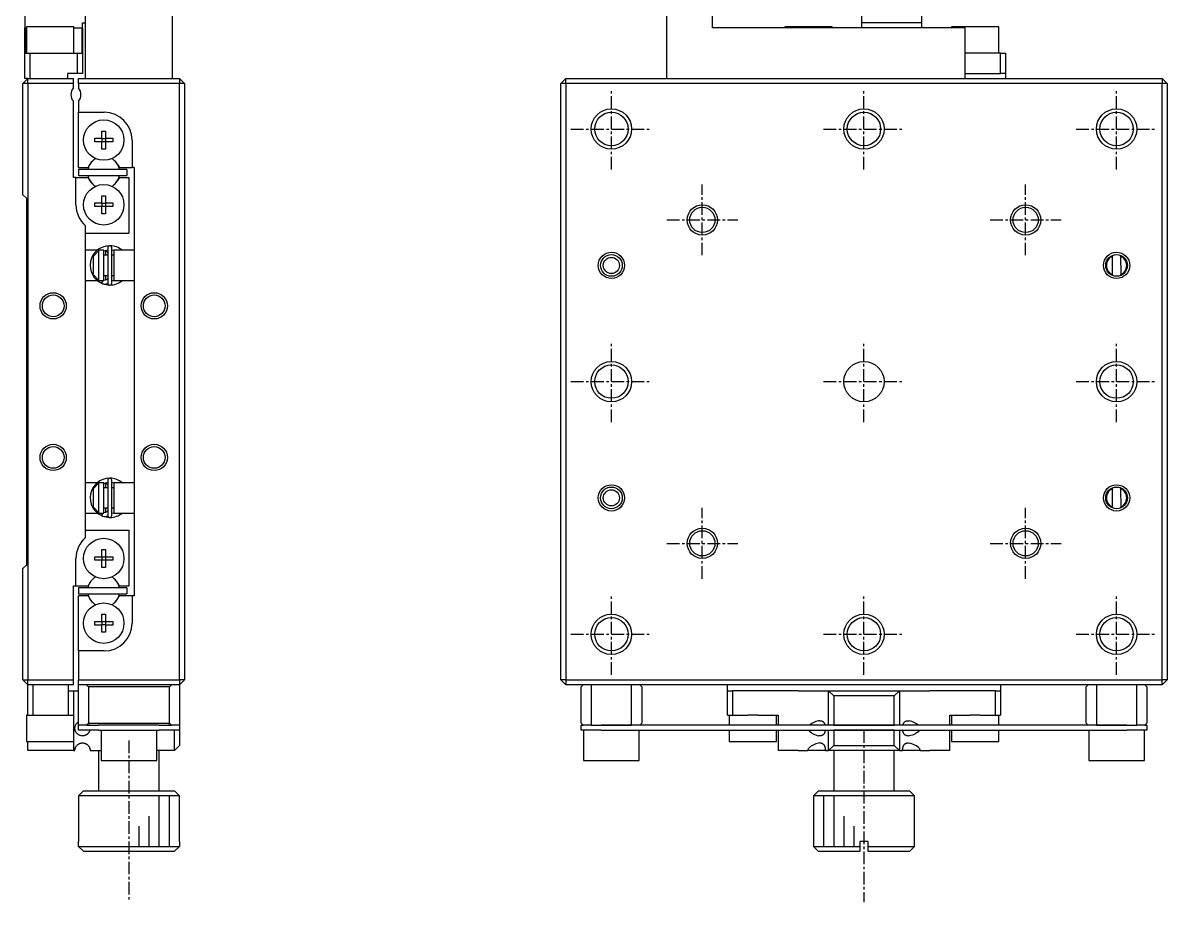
# Model space of a CAD drawing. Extents: x 10 to 363, y 10 to 234.
# Drawn here: x 66 to 179.2, y 95.5 to 182.5 of the extents above; entities that cross this region are included whole.
import ezdxf

# ---------------------------------------------------------------- set-up
doc = ezdxf.new("R2010")
doc.units = 0
doc.linetypes.add('CENTER', pattern=[2, 1.25, -0.25, 0.25, -0.25])
doc.layers.get('0').update_dxf_attribs({"linetype": 'CONTINUOUS'})
doc.layers.add('CENTER', color=1, linetype='CENTER')

msp = doc.modelspace()

# ---------------------------------------------------------------- linework, layer by layer
at = {"color": 7, "linetype": 'CONTINUOUS'}
for p, q in [((134.244926, 182), (134.244926, 195.5)), ((72.2, 177), (72.2, 193.5)), ((80.8, 177), (80.8, 193.5)), ((129.744926, 177), (129.744926, 193.5)), ((66.2, 192.5), (66.2, 182)), ((149.044926, 182.5), (149.044926, 185.5)), ((154.944926, 185.5), (154.944926, 182.5)), ((71.9, 182.5), (72.2, 182.5)), ((71.9, 182), (71.9, 182.5)), ((154.944926, 182.5), (149.044926, 182.5)), ((149.044926, 182), (149.044926, 182.5)), ((154.944926, 182.5), (154.944926, 182)), ((66.2, 182), (66.269179, 182)), ((66.2, 179.5), (66.2, 182)), ((66.269179, 182), (66.269179, 179.5)), ((66.269179, 182), (66.35, 182)), ((68.7, 182.1), (66.35, 182.1)), ((66.35, 182.1), (66.35, 179.5)), ((71.05, 182.1), (68.7, 182.1)), ((71.05, 179.5), (71.05, 182.1)), ((71.05, 182), (71.859736, 182)), ((71.859736, 179.5), (71.859736, 182)), ((71.859736, 182), (71.9, 182)), ((71.9, 182), (71.9, 179.5)), ((159.244926, 182), (134.244926, 182)), ((146.094926, 182.1), (141.394926, 182.1)), ((141.394926, 182.1), (141.394926, 182)), ((146.094926, 182), (146.094926, 182.1)), ((162.594926, 182.1), (157.894926, 182.1)), ((157.894926, 182.1), (157.894926, 182)), ((159.244926, 177), (159.244926, 182)), ((162.594926, 179.5), (162.594926, 182.1)), ((66.2, 177), (66.2, 179.5)), ((66.2, 179.5), (66.7, 179.5)), ((66.7, 179.5), (66.7, 177)), ((66.7, 179.5), (71.4, 179.5)), ((71.4, 177.5), (71.4, 179.5)), ((71.4, 179.5), (71.9, 179.5)), ((71.9, 179.5), (71.9, 177.5)), ((162.744926, 179.5), (159.244926, 179.5)), ((162.744926, 177.5), (162.744926, 179.5)), ((162.744926, 179.5), (163.244926, 179.5)), ((163.244926, 179.5), (163.244926, 177.5)), ((66.5, 177), (66, 176.5)), ((66.5, 177), (66.2, 177)), ((66.5, 176.5), (66.5, 177)), ((66.5, 177), (71, 177)), ((70.4, 177.5), (70.4, 177)), ((71.4, 177.5), (70.4, 177.5)), ((71, 176.5), (71, 177)), ((71.9, 177.5), (71.4, 177.5)), ((71.5, 177), (81.5, 177)), ((71.5, 176.5), (71.5, 177)), ((81.5, 177), (81.5, 176.5)), ((82, 176.5), (81.5, 177)), ((119.744926, 177), (119.244926, 176.5)), ((119.744926, 176.5), (119.744926, 177)), ((119.744926, 177), (178.744926, 177)), ((159.244926, 177.5), (162.744926, 177.5)), ((163.244926, 177.5), (162.744926, 177.5)), ((163.244926, 177.5), (163.244926, 177)), ((178.744926, 177), (178.744926, 176.5)), ((179.244926, 176.5), (178.744926, 177)), ((66.5, 176.5), (66, 176.5)), ((66, 165.5), (66, 176.5)), ((66.5, 176.5), (66.5, 117.5)), ((71, 176.5), (66.5, 176.5)), ((71, 176.061438), (71, 176.5)), ((81.5, 176.5), (71.5, 176.5)), ((71.5, 176.5), (71.5, 176.061438)), ((81.5, 117.5), (81.5, 176.5)), ((82, 176.5), (81.5, 176.5)), ((82, 176.5), (82, 117.5)), ((119.244926, 117.5), (119.244926, 176.5)), ((119.744926, 176.5), (119.244926, 176.5)), ((178.744926, 176.5), (119.744926, 176.5)), ((119.744926, 176.5), (119.744926, 117.5)), ((178.744926, 117.5), (178.744926, 176.5)), ((179.244926, 176.5), (178.744926, 176.5)), ((179.244926, 176.5), (179.244926, 117.5)), ((71, 167.2), (71, 174.738562)), ((71.5, 174.738562), (71.5, 173.65)), ((71.5, 173.65), (74.05, 173.65)), ((71.5, 168.2), (71.5, 173.65)), ((73.113639, 171.08), (73.82, 171.08)), ((73.113639, 170.72), (73.113639, 171.08)), ((73.82, 171.786361), (74.18, 171.786361)), ((73.82, 171.08), (73.82, 171.786361)), ((73.830372, 171.069628), (73.82, 171.08)), ((73.830372, 171.069628), (74.169628, 171.069628)), ((73.830372, 170.730372), (73.830372, 171.069628)), ((74.169628, 171.069628), (74.18, 171.08)), ((74.169628, 171.069628), (74.169628, 170.730372)), ((74.18, 171.786361), (74.18, 171.08)), ((74.18, 171.08), (74.886361, 171.08)), ((74.886361, 171.08), (74.886361, 170.72)), ((73.82, 170.72), (73.113639, 170.72)), ((73.830372, 170.730372), (73.82, 170.72)), ((73.82, 170.013639), (73.82, 170.72)), ((74.18, 170.013639), (73.82, 170.013639)), ((74.169628, 170.730372), (73.830372, 170.730372)), ((74.169628, 170.730372), (74.18, 170.72)), ((74.886361, 170.72), (74.18, 170.72)), ((74.18, 170.72), (74.18, 170.013639)), ((76.8, 170.9), (76.8, 168.2)), ((71.5, 168.2), (72.449194, 168.2)), ((76.3, 168), (71.5, 168)), ((71.5, 168), (71.5, 167.4)), ((72.449194, 168.2), (72.59936, 168.460095)), ((75.40064, 168.460095), (75.550806, 168.2)), ((75.550806, 168.2), (76.8, 168.2)), ((76.3, 168), (76.3, 167.4)), ((77, 168.2), (76.8, 168.2)), ((77, 168.2), (77, 125.8)), ((71.25, 167.2), (71, 167.2)), ((71.25, 164.5), (71.25, 167.2)), ((71.25, 167.2), (72.449194, 167.2)), ((71.5, 167.4), (76.3, 167.4)), ((72.59936, 166.939905), (72.449194, 167.2)), ((75.550806, 167.2), (75.40064, 166.939905)), ((75.550806, 167.2), (76.5, 167.2)), ((76.5, 167.2), (76.5, 161.7)), ((66, 165.5), (66.35, 165.15)), ((73.82, 165.386361), (74.18, 165.386361)), ((73.82, 164.68), (73.82, 165.386361)), ((74.18, 165.386361), (74.18, 164.68)), ((66.35, 165.15), (66.35, 128.85)), ((73.113639, 164.32), (73.113639, 164.68)), ((73.113639, 164.68), (73.82, 164.68)), ((73.82, 164.32), (73.113639, 164.32)), ((73.830372, 164.669628), (73.82, 164.68)), ((73.830372, 164.330372), (73.82, 164.32)), ((73.82, 163.613639), (73.82, 164.32)), ((73.830372, 164.669628), (74.169628, 164.669628)), ((73.830372, 164.330372), (73.830372, 164.669628)), ((74.169628, 164.330372), (73.830372, 164.330372)), ((74.169628, 164.669628), (74.18, 164.68)), ((74.169628, 164.669628), (74.169628, 164.330372)), ((74.169628, 164.330372), (74.18, 164.32)), ((74.18, 164.68), (74.886361, 164.68)), ((74.18, 164.32), (74.18, 163.613639)), ((74.886361, 164.32), (74.18, 164.32)), ((74.886361, 164.68), (74.886361, 164.32)), ((74.18, 163.613639), (73.82, 163.613639)), ((72.2, 159.575), (72.2, 162.420938)), ((72.2, 161.7), (76.5, 161.7)), ((73.363755, 160), (72.2, 160)), ((73, 159.416515), (73.5, 159.945683)), ((73.5, 160), (73.5, 159.945683)), ((74, 160), (73.5, 160)), ((73.5, 159.945683), (73.5, 157.054317)), ((73.835914, 160.287581), (73.817922, 160.279781)), ((73.830161, 160.284219), (73.826812, 160.283663)), ((73.892355, 160.309821), (73.835469, 160.28844)), ((73.999842, 159.93521), (74.404957, 160.043689)), ((74, 157), (74, 160)), ((74.2, 159.5), (74.2, 159.938184)), ((74.2, 159.5), (74.2, 159.938183)), ((74.405, 160.25), (74.405, 156.75)), ((74.795, 156.75), (74.795, 160.25)), ((74.795056, 160.043366), (75.000246, 160.003369)), ((75, 160), (75, 157)), ((77, 160), (75, 160)), ((75.000246, 160.003369), (75.012433, 160.000086)), ((72.2, 157.425), (72.2, 159.575)), ((73, 157.583485), (73, 159.416515)), ((74.405, 159.5), (74, 159.5)), ((75, 159.5), (74.795, 159.5)), ((173.835901, 159.494654), (173.836642, 159.412855)), ((173.853979, 157.498608), (173.835906, 159.494147)), ((173.853243, 157.5799), (173.836642, 159.412855)), ((174.636609, 159.4201), (174.635866, 159.50214)), ((174.636609, 159.4201), (174.65321, 157.587145)), ((72.2, 136.575), (72.2, 157.425)), ((73.5, 157.054317), (73, 157.583485)), ((74, 157.5), (74.405, 157.5)), ((74.2, 157.061806), (74.2, 157.5)), ((74.2, 157.061805), (74.2, 157.5)), ((74.795, 157.5), (75, 157.5)), ((173.853243, 157.5799), (173.853986, 157.49786)), ((174.653951, 157.505346), (174.65321, 157.587145)), ((72.2, 157), (73.363385, 157)), ((73.5, 157.054317), (73.5, 157)), ((73.5, 157), (74, 157)), ((73.806308, 156.72537), (73.827183, 156.716189)), ((73.826603, 156.716381), (73.894304, 156.9398)), ((73.832208, 156.717582), (73.8327, 156.71535)), ((73.8327, 156.71535), (73.83474, 156.711983)), ((73.83474, 156.711983), (73.835469, 156.71156)), ((73.884953, 156.692304), (74.572408, 156.556344)), ((73.894304, 156.9398), (73.924495, 157.000001)), ((73.986649, 157.070034), (73.974361, 157.075362)), ((75.000203, 156.996632), (74.795023, 156.956318)), ((75, 157), (77, 157)), ((75.011431, 156.999678), (75.000203, 156.996632)), ((73.835914, 137.287581), (73.817922, 137.279781)), ((73.830161, 137.284219), (73.826812, 137.283663)), ((73.892355, 137.309821), (73.835469, 137.28844)), ((73.999842, 136.93521), (74.404957, 137.043689)), ((74.405, 137.25), (74.405, 133.75)), ((74.795, 133.75), (74.795, 137.25)), ((74.795056, 137.043366), (75.000246, 137.003369)), ((73.363755, 137), (72.2, 137)), ((72.2, 134.425), (72.2, 136.575)), ((73, 136.416515), (73.5, 136.945683)), ((73, 134.583485), (73, 136.416515)), ((73.5, 137), (73.5, 136.945683)), ((74, 137), (73.5, 137)), ((73.5, 136.945683), (73.5, 134.054317)), ((74, 134), (74, 137)), ((74.405, 136.5), (74, 136.5)), ((74.2, 136.5), (74.2, 136.938184)), ((74.2, 136.5), (74.2, 136.938183)), ((75, 136.5), (74.795, 136.5)), ((75, 137), (75, 134)), ((77, 137), (75, 137)), ((75.000246, 137.003369), (75.012433, 137.000086)), ((173.835901, 136.494654), (173.836642, 136.412855)), ((173.853979, 134.498608), (173.835906, 136.494147)), ((173.853243, 134.5799), (173.836642, 136.412855)), ((174.636609, 136.4201), (174.635866, 136.50214)), ((174.636609, 136.4201), (174.65321, 134.587145)), ((72.2, 131.579062), (72.2, 134.425)), ((72.2, 134), (73.363385, 134)), ((73.5, 134.054317), (73, 134.583485)), ((73.5, 134.054317), (73.5, 134)), ((73.5, 134), (74, 134)), ((73.806308, 133.72537), (73.833303, 133.713553)), ((73.826603, 133.716381), (73.894304, 133.9398)), ((73.832208, 133.717582), (73.8327, 133.71535)), ((73.8327, 133.71535), (73.83474, 133.711983)), ((73.83474, 133.711983), (73.835469, 133.71156)), ((73.884953, 133.692304), (74.572408, 133.556344)), ((73.894304, 133.9398), (73.924495, 134.000001)), ((73.986649, 134.070034), (73.974361, 134.075362)), ((74, 134.5), (74.405, 134.5)), ((74.2, 134.061806), (74.2, 134.5)), ((74.2, 134.061805), (74.2, 134.5)), ((74.795, 134.5), (75, 134.5)), ((75.000203, 133.996632), (74.795023, 133.956318)), ((75, 134), (77, 134)), ((75.011431, 133.999678), (75.000203, 133.996632)), ((173.853243, 134.5799), (173.853986, 134.49786)), ((174.653951, 134.505346), (174.65321, 134.587145)), ((72.2, 132.3), (76.5, 132.3)), ((76.5, 132.3), (76.5, 126.8)), ((73.82, 130.386361), (74.18, 130.386361)), ((73.82, 129.68), (73.82, 130.386361)), ((74.18, 130.386361), (74.18, 129.68)), ((71.25, 126.8), (71.25, 129.5)), ((73.113639, 129.68), (73.82, 129.68)), ((73.113639, 129.32), (73.113639, 129.68)), ((73.82, 129.32), (73.113639, 129.32)), ((73.830372, 129.669628), (73.82, 129.68)), ((73.830372, 129.330372), (73.82, 129.32)), ((73.82, 128.613639), (73.82, 129.32)), ((73.830372, 129.669628), (74.169628, 129.669628)), ((73.830372, 129.330372), (73.830372, 129.669628)), ((74.169628, 129.330372), (73.830372, 129.330372)), ((74.169628, 129.669628), (74.18, 129.68)), ((74.169628, 129.669628), (74.169628, 129.330372)), ((74.169628, 129.330372), (74.18, 129.32)), ((74.18, 129.68), (74.886361, 129.68)), ((74.18, 129.32), (74.18, 128.613639)), ((74.886361, 129.32), (74.18, 129.32)), ((74.886361, 129.68), (74.886361, 129.32)), ((66.35, 128.85), (66, 128.5)), ((66, 117.5), (66, 128.5)), ((74.18, 128.613639), (73.82, 128.613639)), ((72.59936, 127.060095), (72.449194, 126.8)), ((75.550806, 126.8), (75.40064, 127.060095)), ((71, 126.8), (71.25, 126.8)), ((71, 117.5), (71, 126.8)), ((71.25, 126.8), (72.449194, 126.8)), ((76.3, 126.6), (71.5, 126.6)), ((71.5, 126.6), (71.5, 126)), ((71.5, 126), (76.3, 126)), ((72.449194, 125.8), (71.5, 125.8)), ((71.5, 120.35), (71.5, 125.8)), ((72.449194, 125.8), (72.59936, 125.539905)), ((75.40064, 125.539905), (75.550806, 125.8)), ((75.550806, 126.8), (76.5, 126.8)), ((76.8, 125.8), (75.550806, 125.8)), ((76.3, 126.6), (76.3, 126)), ((76.8, 125.8), (76.8, 123.1)), ((77, 125.8), (76.8, 125.8)), ((73.82, 123.986361), (74.18, 123.986361)), ((73.82, 123.28), (73.82, 123.986361)), ((74.18, 123.986361), (74.18, 123.28)), ((73.113639, 122.92), (73.113639, 123.28)), ((73.113639, 123.28), (73.82, 123.28)), ((73.82, 122.92), (73.113639, 122.92)), ((73.830372, 123.269628), (73.82, 123.28)), ((73.830372, 122.930372), (73.82, 122.92)), ((73.82, 122.213639), (73.82, 122.92)), ((73.830372, 123.269628), (74.169628, 123.269628)), ((73.830372, 122.930372), (73.830372, 123.269628)), ((74.169628, 122.930372), (73.830372, 122.930372)), ((74.169628, 123.269628), (74.18, 123.28)), ((74.169628, 123.269628), (74.169628, 122.930372)), ((74.169628, 122.930372), (74.18, 122.92)), ((74.18, 123.28), (74.886361, 123.28)), ((74.18, 122.92), (74.18, 122.213639)), ((74.886361, 122.92), (74.18, 122.92)), ((74.886361, 123.28), (74.886361, 122.92)), ((74.18, 122.213639), (73.82, 122.213639)), ((71.5, 120.35), (71.5, 117.5)), ((74.05, 120.35), (71.5, 120.35)), ((66, 117.5), (66.5, 117.5)), ((66, 117.5), (66.5, 117)), ((66.5, 117), (66.5, 117.5)), ((66.5, 117.5), (71, 117.5)), ((66.5, 114), (66.5, 117)), ((71, 117), (66.5, 117)), ((67, 117), (67, 114)), ((70.5, 116.4), (70.5, 117)), ((71, 117), (71, 117.5)), ((71.5, 117.5), (81.5, 117.5)), ((71.5, 117), (71.5, 117.5)), ((71.5, 113), (71.5, 117)), ((81.5, 117), (71.5, 117)), ((72.5, 116.8), (72.3, 117)), ((72.5, 116.8), (72.5, 113.2)), ((80.5, 116.8), (72.5, 116.8)), ((80.7, 117), (80.5, 116.8)), ((80.5, 113.2), (80.5, 116.8)), ((82, 117.5), (81.5, 117.5)), ((82, 117.5), (81.5, 117)), ((81.5, 117.5), (81.5, 117)), ((81.5, 117), (81.5, 113)), ((119.744926, 117.5), (119.244926, 117.5)), ((119.244926, 117.5), (119.744926, 117)), ((119.744926, 117.5), (178.744926, 117.5)), ((119.744926, 117.5), (119.744926, 117)), ((122.244926, 117), (119.744926, 117)), ((121.444926, 117), (121.244926, 116.8)), ((121.244926, 113.2), (121.244926, 116.8)), ((126.244926, 117), (122.244926, 117)), ((122.244926, 117), (122.244926, 113)), ((126.244926, 117), (122.244926, 117)), ((126.244926, 113), (126.244926, 117)), ((172.244926, 117), (126.244926, 117)), ((127.244926, 116.8), (127.044926, 117)), ((127.244926, 116.8), (127.244926, 113.2)), ((135.744926, 116.4), (135.744926, 117)), ((162.744926, 117), (162.744926, 116.4)), ((171.444926, 117), (171.244926, 116.8)), ((171.244926, 113.2), (171.244926, 116.8)), ((172.244926, 117), (172.244926, 113)), ((176.244926, 117), (172.244926, 117)), ((176.244926, 117), (172.244926, 117)), ((176.244926, 113), (176.244926, 117)), ((178.744926, 117), (176.244926, 117)), ((177.244926, 116.8), (177.044926, 117)), ((177.244926, 116.8), (177.244926, 113.2)), ((178.744926, 117), (178.744926, 117.5)), ((179.244926, 117.5), (178.744926, 117.5)), ((178.744926, 117), (179.244926, 117.5)), ((70.5, 114), (70.5, 116.4)), ((70.5, 116.4), (71, 116.4)), ((71, 116.4), (71, 114)), ((71, 116.4), (71.5, 116.4)), ((135.744926, 114), (135.744926, 116.4)), ((135.744926, 116.4), (136.244926, 116.4)), ((136.244926, 116.4), (136.244926, 114)), ((142.744926, 116.4), (136.244926, 116.4)), ((142.744926, 116.4), (145.744926, 116.4)), ((146.244926, 115.9), (145.744926, 116.4)), ((145.744926, 116.4), (152.744926, 116.4)), ((145.744926, 113), (145.744926, 116.4)), ((146.244926, 115.9), (146.244926, 113)), ((152.244926, 115.9), (146.244926, 115.9)), ((152.744926, 116.4), (152.244926, 115.9)), ((152.244926, 113), (152.244926, 115.9)), ((152.744926, 116.4), (152.744926, 113)), ((152.744926, 116.4), (155.744926, 116.4)), ((162.244926, 116.4), (155.744926, 116.4)), ((162.244926, 114), (162.244926, 116.4)), ((162.244926, 116.4), (162.744926, 116.4)), ((162.744926, 116.4), (162.744926, 114)), ((66.5, 114), (66.35, 114)), ((66.35, 114), (66.35, 111.4)), ((66.5, 114), (67, 114)), ((67, 114), (70.5, 114)), ((70.5, 114), (71, 114)), ((71.05, 114), (71, 114)), ((71.05, 111.4), (71.05, 114)), ((71.376062, 113.236674), (71.411992, 113.269516)), ((71.411992, 113.269516), (71.451087, 113.300823)), ((71.451087, 113.300823), (71.492395, 113.329586)), ((71.492395, 113.329586), (71.499838, 113.334326)), ((135.744926, 114), (136.244926, 114)), ((135.894926, 114), (135.894926, 113)), ((136.244926, 114), (137.762743, 114)), ((138.244926, 114), (137.762743, 114)), ((138.727109, 114), (138.244926, 114)), ((138.727109, 114), (140.744926, 114)), ((140.594926, 113), (140.594926, 114)), ((140.744926, 114), (140.744926, 113)), ((144.887333, 113.45), (144.889386, 113.449997)), ((144.889386, 113.449997), (144.924985, 113.448968)), ((144.924985, 113.448968), (144.959985, 113.446024)), ((144.959985, 113.446024), (144.994285, 113.441079)), ((144.994285, 113.441079), (145.027784, 113.434046)), ((145.027784, 113.434046), (145.060381, 113.424837)), ((145.060381, 113.424837), (145.091975, 113.413366)), ((145.091975, 113.413366), (145.122466, 113.399546)), ((145.122466, 113.399546), (145.146208, 113.386611)), ((145.146208, 113.386611), (145.169258, 113.37199)), ((145.169258, 113.37199), (145.191554, 113.355683)), ((145.191554, 113.355683), (145.213034, 113.337691)), ((145.213034, 113.337691), (145.233638, 113.318014)), ((145.233638, 113.318014), (145.253301, 113.296654)), ((145.253301, 113.296654), (145.271964, 113.273611)), ((145.271964, 113.273611), (145.287572, 113.251851)), ((145.287572, 113.251851), (145.302445, 113.228664)), ((153.186797, 113.227769), (153.203738, 113.253944)), ((153.203738, 113.253944), (153.221701, 113.278464)), ((153.221701, 113.278464), (153.24063, 113.301282)), ((153.24063, 113.301282), (153.260466, 113.322356)), ((153.260466, 113.322356), (153.281153, 113.34164)), ((153.281153, 113.34164), (153.304647, 113.360646)), ((153.304647, 113.360646), (153.329165, 113.377688)), ((153.329165, 113.377688), (153.354627, 113.392802)), ((153.354627, 113.392802), (153.380955, 113.406019)), ((153.380955, 113.406019), (153.408071, 113.417375)), ((153.408071, 113.417375), (153.435895, 113.426902)), ((153.435895, 113.426902), (153.473393, 113.436735)), ((153.473393, 113.436735), (153.512119, 113.443754)), ((153.512119, 113.443754), (153.551941, 113.448097)), ((153.551941, 113.448097), (153.59273, 113.449898)), ((153.59273, 113.449898), (153.602621, 113.45)), ((153.602621, 113.45), (153.719589, 113.441416)), ((157.744926, 113), (157.744926, 114)), ((157.744926, 114), (159.762743, 114)), ((157.894926, 114), (157.894926, 113)), ((160.244926, 114), (159.762743, 114)), ((160.727109, 114), (160.244926, 114)), ((160.727109, 114), (162.244926, 114)), ((162.244926, 114), (162.744926, 114)), ((162.594926, 113), (162.594926, 114)), ((71.150002, 112.699249), (71.150086, 112.711264)), ((71.15011, 112.687235), (71.150002, 112.699249)), ((71.150086, 112.711264), (71.15036, 112.723234)), ((71.150408, 112.675271), (71.15011, 112.687235)), ((71.15036, 112.723234), (71.150904, 112.736746)), ((71.150874, 112.663808), (71.150408, 112.675271)), ((71.151512, 112.652416), (71.150874, 112.663808)), ((71.150904, 112.736746), (71.151688, 112.750172)), ((71.152315, 112.641128), (71.151512, 112.652416)), ((71.151688, 112.750172), (71.1527, 112.763467)), ((71.153276, 112.629976), (71.152315, 112.641128)), ((71.1527, 112.763467), (71.153928, 112.776589)), ((71.154803, 112.615266), (71.153276, 112.629976)), ((71.153928, 112.776589), (71.155361, 112.789493)), ((71.156592, 112.60081), (71.154803, 112.615266)), ((71.155361, 112.789493), (71.156987, 112.802136)), ((71.158623, 112.58663), (71.156592, 112.60081)), ((71.156987, 112.802136), (71.159968, 112.821874)), ((71.160878, 112.572749), (71.158623, 112.58663)), ((71.159968, 112.821874), (71.163378, 112.841036)), ((71.163338, 112.559192), (71.160878, 112.572749)), ((71.165985, 112.54598), (71.163338, 112.559192)), ((71.163378, 112.841036), (71.16718, 112.859617)), ((71.172663, 112.516947), (71.165985, 112.54598)), ((71.16718, 112.859617), (71.171333, 112.877613)), ((71.171333, 112.877613), (71.175798, 112.895021)), ((71.180154, 112.48931), (71.172663, 112.516947)), ((71.175798, 112.895021), (71.180538, 112.911834)), ((71.188379, 112.462978), (71.180154, 112.48931)), ((71.180538, 112.911834), (71.193844, 112.952882)), ((71.197258, 112.437859), (71.188379, 112.462978)), ((71.193844, 112.952882), (71.208668, 112.991242)), ((71.206711, 112.413862), (71.197258, 112.437859)), ((71.216659, 112.390896), (71.206711, 112.413862)), ((71.208668, 112.991242), (71.224886, 113.027174)), ((71.23783, 112.347783), (71.216659, 112.390896)), ((71.224886, 113.027174), (71.242377, 113.060941)), ((71.260841, 112.307571), (71.23783, 112.347783)), ((71.242377, 113.060941), (71.261019, 113.092806)), ((71.285567, 112.269916), (71.260841, 112.307571)), ((71.261019, 113.092806), (71.280689, 113.123029)), ((71.280689, 113.123029), (71.310361, 113.163527)), ((71.317055, 112.228079), (71.285567, 112.269916)), ((71.310361, 113.163527), (71.342169, 113.201376)), ((71.350876, 112.189096), (71.317055, 112.228079)), ((71.342169, 113.201376), (71.376062, 113.236674)), ((71.386978, 112.152879), (71.350876, 112.189096)), ((71.425307, 112.119339), (71.386978, 112.152879)), ((71.464719, 112.08923), (71.425307, 112.119339)), ((72.3, 113), (71.5, 113)), ((71.5, 112.5), (71.5, 113)), ((73.5, 112.5), (71.5, 112.5)), ((72.3, 113), (72.5, 113.2)), ((72.62822, 113), (72.3, 113)), ((72.3, 113), (72.62822, 113)), ((72.378702, 112.12264), (72.349192, 112.099411)), ((72.4062, 112.146595), (72.378702, 112.12264)), ((72.43283, 112.172186), (72.4062, 112.146595)), ((72.458436, 112.199351), (72.43283, 112.172186)), ((72.476441, 112.220195), (72.458436, 112.199351)), ((72.493808, 112.241866), (72.476441, 112.220195)), ((72.510477, 112.264323), (72.493808, 112.241866)), ((72.5, 113.2), (80.5, 113.2)), ((72.526388, 112.287522), (72.510477, 112.264323)), ((72.541967, 112.312219), (72.526388, 112.287522)), ((72.556671, 112.337681), (72.541967, 112.312219)), ((72.570442, 112.363842), (72.556671, 112.337681)), ((72.583223, 112.390636), (72.570442, 112.363842)), ((72.594643, 112.417217), (72.583223, 112.390636)), ((72.60508, 112.444354), (72.594643, 112.417217)), ((72.614492, 112.471973), (72.60508, 112.444354)), ((72.622842, 112.5), (72.614492, 112.471973)), ((72.62822, 113), (73.5, 113)), ((79.5, 113), (73.5, 113)), ((73.5, 112.5), (79.5, 112.5)), ((73.75, 112.5), (73.75, 109.5)), ((79.25, 109.5), (79.25, 112.5)), ((79.5, 113), (80.37178, 113)), ((81.5, 112.5), (79.5, 112.5)), ((80.7, 113), (80.37178, 113)), ((80.37178, 113), (80.7, 113)), ((80.5, 113.2), (80.7, 113)), ((81.5, 113), (80.7, 113)), ((81, 110.5), (81, 112.5)), ((81.5, 113), (81.5, 112.5)), ((81.5, 112.5), (81.5, 111)), ((121.244926, 113.2), (121.444926, 113)), ((121.244926, 112.5), (121.244926, 113)), ((121.244926, 113), (121.444926, 113)), ((123.244926, 112.5), (121.244926, 112.5)), ((122.244926, 113), (121.444926, 113)), ((121.494926, 112.5), (121.494926, 109.5)), ((122.244926, 113), (123.244926, 113)), ((122.244926, 113), (123.244926, 113)), ((123.244926, 113), (126.244926, 113)), ((126.244926, 113), (123.244926, 113)), ((123.244926, 112.5), (146.244926, 112.5)), ((146.244926, 113), (126.244926, 113)), ((126.994926, 109.5), (126.994926, 112.5)), ((127.044926, 113), (127.244926, 113.2)), ((135.894926, 112.5), (135.894926, 111.4)), ((140.594926, 111.4), (140.594926, 112.5)), ((140.744926, 112.5), (140.744926, 110.5)), ((145.269088, 112.12264), (145.249879, 112.099411)), ((145.283878, 112.142771), (145.269088, 112.12264)), ((145.29802, 112.164129), (145.283878, 112.142771)), ((145.311486, 112.186663), (145.29802, 112.164129)), ((145.302445, 113.228664), (145.316551, 113.204123)), ((145.32425, 112.210321), (145.311486, 112.186663)), ((145.316551, 113.204123), (145.329859, 113.178299)), ((145.336285, 112.235052), (145.32425, 112.210321)), ((145.329859, 113.178299), (145.34234, 113.151265)), ((145.347564, 112.260803), (145.336285, 112.235052)), ((145.34234, 113.151265), (145.353963, 113.123093)), ((145.35806, 112.287522), (145.347564, 112.260803)), ((145.353963, 113.123093), (145.364698, 113.093856)), ((145.367808, 112.315316), (145.35806, 112.287522)), ((145.364698, 113.093856), (145.374514, 113.063626)), ((145.376808, 112.344137), (145.367808, 112.315316)), ((145.374514, 113.063626), (145.383465, 113.03228)), ((145.385049, 112.373881), (145.376808, 112.344137)), ((145.383465, 113.03228), (145.391532, 113)), ((145.392516, 112.404444), (145.385049, 112.373881)), ((145.399198, 112.435721), (145.392516, 112.404444)), ((145.405081, 112.467607), (145.399198, 112.435721)), ((145.410153, 112.5), (145.405081, 112.467607)), ((145.744926, 110.5), (145.744926, 112.5)), ((152.244926, 113), (146.244926, 113)), ((146.244926, 113), (152.244926, 113)), ((146.244926, 112.5), (152.244926, 112.5)), ((146.244926, 112.5), (146.244926, 111)), ((152.244926, 112.5), (146.244926, 112.5)), ((172.244926, 113), (152.244926, 113)), ((152.244926, 112.5), (175.244926, 112.5)), ((152.244926, 111), (152.244926, 112.5)), ((152.744926, 112.5), (152.744926, 110.5)), ((153.083522, 112.475047), (153.079699, 112.5)), ((153.08781, 112.450424), (153.083522, 112.475047)), ((153.092561, 112.426183), (153.08781, 112.450424)), ((153.099304, 112.395872), (153.092561, 112.426183)), ((153.09832, 113), (153.106177, 113.031444)), ((153.106834, 112.366211), (153.099304, 112.395872)), ((153.106177, 113.031444), (153.114908, 113.062081)), ((153.115133, 112.33728), (153.106834, 112.366211)), ((153.114908, 113.062081), (153.124494, 113.091822)), ((153.124183, 112.30916), (153.115133, 112.33728)), ((153.133969, 112.281932), (153.124183, 112.30916)), ((153.124494, 113.091822), (153.134911, 113.120574)), ((153.144472, 112.255677), (153.133969, 112.281932)), ((153.134911, 113.120574), (153.146139, 113.148245)), ((153.155675, 112.230476), (153.144472, 112.255677)), ((153.146139, 113.148245), (153.158154, 113.174744)), ((153.167561, 112.20641), (153.155675, 112.230476)), ((153.158154, 113.174744), (153.170936, 113.19998)), ((153.181951, 112.180369), (153.167561, 112.20641)), ((153.170936, 113.19998), (153.186797, 113.227769)), ((153.197276, 112.155689), (153.181951, 112.180369)), ((153.21349, 112.132404), (153.197276, 112.155689)), ((153.230548, 112.110549), (153.21349, 112.132404)), ((154.729242, 112.499969), (154.657611, 112.420456)), ((157.744926, 110.5), (157.744926, 112.5)), ((157.894926, 112.5), (157.894926, 111.4)), ((162.594926, 111.4), (162.594926, 112.5)), ((171.244926, 113.2), (171.444926, 113)), ((171.494926, 112.5), (171.494926, 109.5)), ((172.244926, 113), (175.244926, 113)), ((175.244926, 113), (172.244926, 113)), ((175.244926, 113), (176.244926, 113)), ((175.244926, 113), (176.244926, 113)), ((177.244926, 112.5), (175.244926, 112.5)), ((177.044926, 113), (176.244926, 113)), ((176.994926, 109.5), (176.994926, 112.5)), ((177.044926, 113), (177.244926, 113.2)), ((177.044926, 113), (177.244926, 113)), ((177.244926, 113), (177.244926, 112.5)), ((66.35, 111.4), (71.05, 111.4)), ((66.5, 110.5), (66.5, 111.4)), ((71, 111.4), (71, 110.5)), ((71.300862, 110.951214), (71.329473, 110.986859)), ((71.329473, 110.986859), (71.359828, 111.020302)), ((71.359828, 111.020302), (71.404189, 111.06275)), ((71.404189, 111.06275), (71.451849, 111.101396)), ((71.451849, 111.101396), (71.502741, 111.136149)), ((71.506298, 112.06163), (71.464719, 112.08923)), ((71.502741, 111.136149), (71.544405, 111.160346)), ((71.549997, 112.036669), (71.506298, 112.06163)), ((71.544405, 111.160346), (71.588055, 111.182056)), ((71.595773, 112.014474), (71.549997, 112.036669)), ((71.588055, 111.182056), (71.63363, 111.201108)), ((71.645564, 111.994476), (71.595773, 112.014474)), ((71.63363, 111.201108), (71.681068, 111.217334)), ((71.69761, 111.977822), (71.645564, 111.994476)), ((71.681068, 111.217334), (71.72181, 111.228524)), ((71.751786, 111.964791), (71.69761, 111.977822)), ((71.72181, 111.228524), (71.763864, 111.237541)), ((71.79264, 111.957725), (71.751786, 111.964791)), ((71.763864, 111.237541), (71.807129, 111.244228)), ((71.834593, 111.952858), (71.79264, 111.957725)), ((71.807129, 111.244228), (71.851504, 111.248431)), ((71.877537, 111.950337), (71.834593, 111.952858)), ((71.851504, 111.248431), (71.896889, 111.249994)), ((71.921364, 111.950304), (71.877537, 111.950337)), ((71.896889, 111.249994), (71.939302, 111.248956)), ((71.966066, 111.952917), (71.921364, 111.950304)), ((71.939302, 111.248956), (71.982569, 111.245409)), ((72.011507, 111.958337), (71.966066, 111.952917)), ((71.982569, 111.245409), (72.026484, 111.239219)), ((72.057485, 111.966721), (72.011507, 111.958337)), ((72.026484, 111.239219), (72.07084, 111.230255)), ((72.091276, 111.974804), (72.057485, 111.966721)), ((72.07084, 111.230255), (72.115431, 111.218383)), ((72.125235, 111.984624), (72.091276, 111.974804)), ((72.115431, 111.218383), (72.160051, 111.203473)), ((72.159239, 111.99623), (72.125235, 111.984624)), ((72.193163, 112.00967), (72.159239, 111.99623)), ((72.160051, 111.203473), (72.196596, 111.188859)), ((72.224989, 112.024084), (72.193163, 112.00967)), ((72.196596, 111.188859), (72.232973, 111.172031)), ((72.256658, 112.040269), (72.224989, 112.024084)), ((72.232973, 111.172031), (72.268984, 111.152955)), ((72.288017, 112.058221), (72.256658, 112.040269)), ((72.268984, 111.152955), (72.296385, 111.13669)), ((72.318913, 112.077936), (72.288017, 112.058221)), ((72.296385, 111.13669), (72.323436, 111.119026)), ((72.349192, 112.099411), (72.318913, 112.077936)), ((72.323436, 111.119026), (72.350026, 111.099977)), ((72.350026, 111.099977), (72.376042, 111.079555)), ((72.376042, 111.079555), (72.400807, 111.058288)), ((72.400807, 111.058288), (72.424906, 111.035689)), ((72.424906, 111.035689), (72.448224, 111.011805)), ((72.448224, 111.011805), (72.470647, 110.986684)), ((72.470647, 110.986684), (72.492936, 110.959257)), ((81, 110.5), (81.5, 111)), ((135.894926, 111.4), (138.244926, 111.4)), ((138.244926, 111.4), (140.594926, 111.4)), ((144.887209, 111.95), (144.755167, 111.960775)), ((144.908089, 111.950304), (144.887209, 111.95)), ((144.887325, 111.25), (144.925157, 111.248956)), ((144.943634, 111.95234), (144.908089, 111.950304)), ((144.925157, 111.248956), (144.965214, 111.245409)), ((144.978541, 111.95638), (144.943634, 111.95234)), ((144.965214, 111.245409), (145.00432, 111.239219)), ((145.012704, 111.962511), (144.978541, 111.95638)), ((145.00432, 111.239219), (145.042326, 111.230255)), ((145.046015, 111.970818), (145.012704, 111.962511)), ((145.042326, 111.230255), (145.079082, 111.218383)), ((145.07837, 111.98139), (145.046015, 111.970818)), ((145.109661, 111.994311), (145.07837, 111.98139)), ((145.079082, 111.218383), (145.114438, 111.203473)), ((145.139783, 112.00967), (145.109661, 111.994311)), ((145.114438, 111.203473), (145.13869, 111.190917)), ((145.13869, 111.190917), (145.162248, 111.17665)), ((145.163457, 112.024084), (145.139783, 112.00967)), ((145.162248, 111.17665), (145.185048, 111.160668)), ((145.186369, 112.040269), (145.163457, 112.024084)), ((145.185048, 111.160668), (145.207024, 111.142971)), ((145.208454, 112.058221), (145.186369, 112.040269)), ((145.207024, 111.142971), (145.228115, 111.123554)), ((145.229646, 112.077936), (145.208454, 112.058221)), ((145.228115, 111.123554), (145.248254, 111.102416)), ((145.249879, 112.099411), (145.229646, 112.077936)), ((145.248254, 111.102416), (145.267377, 111.079555)), ((145.267377, 111.079555), (145.283384, 111.057913)), ((145.283384, 111.057913), (145.298644, 111.034805)), ((145.298644, 111.034805), (145.313125, 111.010306)), ((145.313125, 111.010306), (145.326795, 110.984486)), ((145.326795, 110.984486), (145.339621, 110.957418)), ((145.744926, 110.5), (146.244926, 111)), ((146.244926, 111), (152.244926, 111)), ((152.244926, 111), (152.744926, 110.5)), ((153.149118, 110.955145), (153.162608, 110.983787)), ((153.162608, 110.983787), (153.17707, 111.01105)), ((153.17707, 111.01105), (153.192461, 111.036861)), ((153.192461, 111.036861), (153.208741, 111.061147)), ((153.208741, 111.061147), (153.225868, 111.083835)), ((153.225868, 111.083835), (153.245474, 111.106721)), ((153.248406, 112.09016), (153.230548, 112.110549)), ((153.245474, 111.106721), (153.266106, 111.127827)), ((153.267018, 112.07127), (153.248406, 112.09016)), ((153.266106, 111.127827), (153.287699, 111.147153)), ((153.286339, 112.053915), (153.267018, 112.07127)), ((153.310644, 112.03494), (153.286339, 112.053915)), ((153.287699, 111.147153), (153.310184, 111.164699)), ((153.310184, 111.164699), (153.333495, 111.180464)), ((153.336023, 112.018016), (153.310644, 112.03494)), ((153.333495, 111.180464), (153.357564, 111.194448)), ((153.362393, 112.003101), (153.336023, 112.018016)), ((153.357564, 111.194448), (153.388327, 111.209337)), ((153.389671, 111.990151), (153.362393, 112.003101)), ((153.388327, 111.209337), (153.420265, 111.221754)), ((153.417775, 111.979122), (153.389671, 111.990151)), ((153.446622, 111.969972), (153.417775, 111.979122)), ((153.420265, 111.221754), (153.453271, 111.23179)), ((153.476128, 111.962657), (153.446622, 111.969972)), ((153.453271, 111.23179), (153.487236, 111.239536)), ((153.521055, 111.955006), (153.476128, 111.962657)), ((153.487236, 111.239536), (153.522051, 111.245083)), ((153.56745, 111.950899), (153.521055, 111.955006)), ((153.522051, 111.245083), (153.557608, 111.248523)), ((153.557608, 111.248523), (153.593798, 111.249947)), ((153.602653, 111.95), (153.56745, 111.950899)), ((153.593798, 111.249947), (153.60258, 111.25)), ((153.60258, 111.25), (153.749695, 111.236795)), ((157.894926, 111.4), (160.244926, 111.4)), ((160.244926, 111.4), (162.594926, 111.4)), ((71, 110.5), (66.5, 110.5)), ((71, 110.5), (71.15, 110.5)), ((71.15, 110.5), (71.150094, 110.511811)), ((71.150094, 110.511811), (71.150373, 110.523607)), ((71.150373, 110.523607), (71.150834, 110.535345)), ((71.150834, 110.535345), (71.151473, 110.546985)), ((71.151473, 110.546985), (71.152321, 110.558952)), ((71.152321, 110.558952), (71.153349, 110.57079)), ((71.153349, 110.57079), (71.154549, 110.582472)), ((71.154549, 110.582472), (71.15591, 110.593969)), ((71.15591, 110.593969), (71.158618, 110.613372)), ((71.158618, 110.613372), (71.161751, 110.63224)), ((71.161751, 110.63224), (71.165268, 110.650562)), ((71.165268, 110.650562), (71.169134, 110.668326)), ((71.169134, 110.668326), (71.173307, 110.68552)), ((71.173307, 110.68552), (71.177752, 110.702133)), ((71.177752, 110.702133), (71.187524, 110.734359)), ((71.187524, 110.734359), (71.198247, 110.76487)), ((71.198247, 110.76487), (71.209844, 110.79381)), ((71.209844, 110.79381), (71.222239, 110.821322)), ((71.222239, 110.821322), (71.235357, 110.847549)), ((71.235357, 110.847549), (71.24912, 110.872633)), ((71.24912, 110.872633), (71.274058, 110.913196)), ((71.274058, 110.913196), (71.300862, 110.951214)), ((72.492936, 110.959257), (72.514121, 110.93051)), ((72.514121, 110.93051), (72.53408, 110.900542)), ((72.53408, 110.900542), (72.55269, 110.869452)), ((72.55269, 110.869452), (72.567, 110.842937)), ((72.567, 110.842937), (72.580314, 110.815697)), ((72.580314, 110.815697), (72.592576, 110.787808)), ((72.592576, 110.787808), (72.603731, 110.75935)), ((72.603731, 110.75935), (72.614074, 110.729329)), ((72.614074, 110.729329), (72.623177, 110.698755)), ((72.623177, 110.698755), (72.630999, 110.66773)), ((72.630999, 110.66773), (72.6375, 110.636358)), ((72.6375, 110.636358), (72.642943, 110.602603)), ((72.642943, 110.602603), (72.646852, 110.568536)), ((72.646852, 110.568536), (72.64921, 110.534291)), ((72.64921, 110.534291), (72.65, 110.5)), ((72.65, 110.5), (73.75, 110.5)), ((73.5, 110.5), (73.5, 106.5)), ((81, 110.5), (79.25, 110.5)), ((79.5, 106.5), (79.5, 110.5)), ((142.744926, 110.5), (140.744926, 110.5)), ((142.744926, 110.5), (143.681676, 110.5)), ((143.681676, 110.5), (143.707497, 110.613372)), ((145.424012, 110.5), (143.681676, 110.5)), ((143.707497, 110.613372), (143.762234, 110.702133)), ((143.762234, 110.702133), (143.847104, 110.79381)), ((145.339621, 110.957418), (145.351572, 110.929175)), ((145.351572, 110.929175), (145.362615, 110.899829)), ((145.362615, 110.899829), (145.372719, 110.869452)), ((145.372719, 110.869452), (145.38065, 110.842549)), ((145.38065, 110.842549), (145.387935, 110.814828)), ((145.387935, 110.814828), (145.394568, 110.786379)), ((145.394568, 110.786379), (145.40054, 110.757293)), ((145.40054, 110.757293), (145.405845, 110.727658)), ((145.405845, 110.727658), (145.410474, 110.697564)), ((145.410474, 110.697564), (145.414421, 110.667101)), ((145.414421, 110.667101), (145.417676, 110.636358)), ((145.417676, 110.636358), (145.420445, 110.602603)), ((145.420445, 110.602603), (145.422425, 110.568536)), ((145.422425, 110.568536), (145.423615, 110.534291)), ((145.423615, 110.534291), (145.424012, 110.5)), ((145.424012, 110.5), (145.744926, 110.5)), ((152.744926, 110.5), (145.744926, 110.5)), ((146.244926, 110.5), (146.244926, 106.5)), ((152.244926, 106.5), (152.244926, 110.5)), ((152.744926, 110.5), (153.06584, 110.5)), ((153.06584, 110.5), (153.066206, 110.532724)), ((154.808176, 110.5), (153.06584, 110.5)), ((153.066206, 110.532724), (153.0673, 110.565464)), ((153.0673, 110.565464), (153.069119, 110.598106)), ((153.069119, 110.598106), (153.071662, 110.630535)), ((153.071662, 110.630535), (153.074924, 110.662638)), ((153.074924, 110.662638), (153.078903, 110.694301)), ((153.078903, 110.694301), (153.083596, 110.725409)), ((153.083596, 110.725409), (153.089014, 110.755946)), ((153.089014, 110.755946), (153.095173, 110.785963)), ((153.095173, 110.785963), (153.102059, 110.815373)), ((153.102059, 110.815373), (153.109661, 110.844089)), ((153.109661, 110.844089), (153.117967, 110.872024)), ((153.117967, 110.872024), (153.126963, 110.899089)), ((153.126963, 110.899089), (153.13664, 110.925197)), ((153.13664, 110.925197), (153.149118, 110.955145)), ((154.636894, 110.79887), (154.726553, 110.703708)), ((154.726553, 110.703708), (154.78526, 110.606696)), ((154.78526, 110.606696), (154.808176, 110.5)), ((154.808176, 110.5), (155.744926, 110.5)), ((157.744926, 110.5), (155.744926, 110.5)), ((73.75, 109.5), (79.25, 109.5)), ((121.494926, 109.5), (124.244926, 109.5)), ((124.244926, 109.5), (126.994926, 109.5)), ((171.494926, 109.5), (174.244926, 109.5)), ((174.244926, 109.5), (176.994926, 109.5)), ((72, 106.5), (71.5, 106)), ((72, 106.5), (81, 106.5)), ((81.5, 106), (81, 106.5)), ((144.744926, 106.5), (144.244926, 106)), ((144.744926, 106.5), (149.244926, 106.5)), ((149.244926, 106.5), (153.744926, 106.5)), ((154.244926, 106), (153.744926, 106.5)), ((81.5, 106), (71.5, 106)), ((71.5, 106), (71.5, 101.5)), ((81.5, 101.5), (81.5, 106)), ((149.244926, 106), (144.244926, 106)), ((144.244926, 106), (144.244926, 101)), ((154.244926, 106), (149.244926, 106)), ((154.244926, 101), (154.244926, 106)), ((71.516026, 101.5), (71.5, 101.5)), ((71.516026, 101), (71.516026, 101.5)), ((71.516026, 101), (81.483974, 101)), ((72.017813, 100.5), (71.516026, 101)), ((81.483974, 101), (80.982187, 100.5)), ((81.5, 101.5), (81.483974, 101.5)), ((81.483974, 101.5), (81.483974, 101)), ((144.244926, 101), (148.844926, 101)), ((144.244926, 101), (144.744926, 100.5)), ((149.644926, 101.5), (148.844926, 101.5)), ((148.844926, 101.5), (148.844926, 101)), ((148.844926, 101), (148.844926, 100.5)), ((149.644926, 101), (149.644926, 101.5)), ((149.644926, 101), (154.244926, 101)), ((149.644926, 100.5), (149.644926, 101)), ((153.744926, 100.5), (154.244926, 101)), ((80.982187, 100.5), (72.017813, 100.5)), ((148.844926, 100.5), (144.744926, 100.5)), ((153.744926, 100.5), (149.644926, 100.5))]:
    msp.add_line(p, q, dxfattribs=at)
at = {"color": 3, "linetype": 'CONTINUOUS'}
for p, q in [((79.5, 101), (79.5, 106)), ((80.5, 101), (80.5, 106)), ((145.244926, 106), (145.244926, 101)), ((146.244926, 106), (146.244926, 101)), ((78.5, 101), (78.5, 104)), ((147.244926, 104), (147.244926, 101)), ((77.5, 101), (77.5, 103)), ((148.244926, 103), (148.244926, 101))]:
    msp.add_line(p, q, dxfattribs=at)
at = {"color": 7, "linetype": 'CONTINUOUS', "const_width": 0.1}
for points in [[(73.988705, 159.929805), (74.003249, 159.935571), (74.017511, 159.940387), (74.032003, 159.944472), (74.04669, 159.947816), (74.061532, 159.950406), (74.07649, 159.952236), (74.091526, 159.9533), (74.1066, 159.953595), (74.121672, 159.953118), (74.136702, 159.951872), (74.15165, 159.949859), (74.166477, 159.947085), (74.181143, 159.943559), (74.19561, 159.939291), (74.209841, 159.934293), (74.223799, 159.92858), (74.237448, 159.922167), (74.250754, 159.915074), (74.263683, 159.90732), (74.276203, 159.898926), (74.288284, 159.889917), (74.299897, 159.880316), (74.311014, 159.870149), (74.321609, 159.859444), (74.331657, 159.848229), (74.341136, 159.836532), (74.350023, 159.824383), (74.3583, 159.811814), (74.365948, 159.798857), (74.37295, 159.785542), (74.379291, 159.771903), (74.384957, 159.757974), (74.389937, 159.743787), (74.39422, 159.729378), (74.397798, 159.714779), (74.400662, 159.700027), (74.402807, 159.685156), (74.404229, 159.6702), (74.404924, 159.655196), (74.405, 159.648501)], [(73.935488, 157), (73.929158, 156.988012), (73.922714, 156.975378), (73.9162, 156.962182), (73.909658, 156.948511), (73.903133, 156.934457), (73.896667, 156.920113), (73.890303, 156.905575), (73.884085, 156.890939), (73.878053, 156.876303), (73.872247, 156.861763), (73.866706, 156.847417), (73.861467, 156.83336), (73.856565, 156.819686), (73.852032, 156.806486), (73.847899, 156.793847), (73.844192, 156.781853), (73.840938, 156.770584), (73.838156, 156.760116), (73.835867, 156.750517), (73.834084, 156.741853), (73.83282, 156.734179), (73.832084, 156.727548), (73.831879, 156.722003), (73.832208, 156.717582)], [(73.835469, 156.71156), (73.865636, 156.699506), (73.898055, 156.688347), (73.930982, 156.678824), (73.964334, 156.670961), (73.998028, 156.664776), (74.031983, 156.660284), (74.066115, 156.657494), (74.100341, 156.656415), (74.134577, 156.657047), (74.16874, 156.659389), (74.202746, 156.663436), (74.236513, 156.669178), (74.269957, 156.676601), (74.302996, 156.685686), (74.335551, 156.696413), (74.367542, 156.708755), (74.398889, 156.722683), (74.406547, 156.726375)], [(74.405, 157.351499), (74.404666, 157.337274), (74.403606, 157.322294), (74.401823, 157.307385), (74.399319, 157.292581), (74.396102, 157.277918), (74.392178, 157.26343), (74.387555, 157.24915), (74.382244, 157.235113), (74.376257, 157.221353), (74.369606, 157.207901), (74.362306, 157.194791), (74.354372, 157.182053), (74.345824, 157.16972), (74.336679, 157.157821), (74.326957, 157.146386), (74.316681, 157.135445), (74.305874, 157.125024), (74.294561, 157.115151), (74.282768, 157.105853), (74.270522, 157.097152), (74.257853, 157.089074), (74.244791, 157.08164), (74.231366, 157.074871), (74.217614, 157.068786), (74.203566, 157.063403), (74.189259, 157.058736), (74.174729, 157.054801), (74.160013, 157.051609), (74.145149, 157.04917), (74.130176, 157.047492), (74.115133, 157.04658), (74.100059, 157.046438), (74.084995, 157.047067), (74.06998, 157.048465), (74.055054, 157.050628), (74.040257, 157.053552), (74.025628, 157.057227), (74.011205, 157.061643), (73.997025, 157.066788), (73.988705, 157.070195)], [(73.988705, 136.929805), (74.003249, 136.935571), (74.017511, 136.940387), (74.032003, 136.944472), (74.04669, 136.947816), (74.061532, 136.950406), (74.07649, 136.952236), (74.091526, 136.9533), (74.1066, 136.953595), (74.121672, 136.953118), (74.136702, 136.951872), (74.15165, 136.949859), (74.166477, 136.947085), (74.181143, 136.943559), (74.19561, 136.939291), (74.209841, 136.934293), (74.223799, 136.92858), (74.237448, 136.922167), (74.250754, 136.915074), (74.263683, 136.90732), (74.276203, 136.898926), (74.288284, 136.889917), (74.299897, 136.880316), (74.311014, 136.870149), (74.321609, 136.859444), (74.331657, 136.848229), (74.341136, 136.836532), (74.350023, 136.824383), (74.3583, 136.811814), (74.365948, 136.798857), (74.37295, 136.785542), (74.379291, 136.771903), (74.384957, 136.757974), (74.389937, 136.743787), (74.39422, 136.729378), (74.397798, 136.714779), (74.400662, 136.700027), (74.402807, 136.685156), (74.404229, 136.6702), (74.404924, 136.655196), (74.405, 136.648501)], [(73.935488, 134), (73.929158, 133.988012), (73.922714, 133.975378), (73.9162, 133.962182), (73.909658, 133.948511), (73.903133, 133.934457), (73.896667, 133.920113), (73.890303, 133.905575), (73.884085, 133.890939), (73.878053, 133.876303), (73.872247, 133.861763), (73.866706, 133.847417), (73.861467, 133.83336), (73.856565, 133.819686), (73.852032, 133.806486), (73.847899, 133.793847), (73.844192, 133.781853), (73.840938, 133.770584), (73.838156, 133.760116), (73.835867, 133.750517), (73.834084, 133.741853), (73.83282, 133.734179), (73.832084, 133.727548), (73.831879, 133.722003), (73.832208, 133.717582)], [(73.835469, 133.71156), (73.865636, 133.699506), (73.898055, 133.688347), (73.930982, 133.678824), (73.964334, 133.670961), (73.998028, 133.664776), (74.031983, 133.660284), (74.066115, 133.657494), (74.100341, 133.656415), (74.134577, 133.657047), (74.16874, 133.659389), (74.202746, 133.663436), (74.236513, 133.669178), (74.269957, 133.676601), (74.302996, 133.685686), (74.335551, 133.696413), (74.367542, 133.708755), (74.398889, 133.722683), (74.406547, 133.726375)], [(74.405, 134.351499), (74.404666, 134.337274), (74.403606, 134.322294), (74.401823, 134.307385), (74.399319, 134.292581), (74.396102, 134.277918), (74.392178, 134.26343), (74.387555, 134.24915), (74.382244, 134.235113), (74.376257, 134.221353), (74.369606, 134.207901), (74.362306, 134.194791), (74.354372, 134.182053), (74.345824, 134.16972), (74.336679, 134.157821), (74.326957, 134.146386), (74.316681, 134.135445), (74.305874, 134.125024), (74.294561, 134.115151), (74.282768, 134.105853), (74.270522, 134.097152), (74.257853, 134.089074), (74.244791, 134.08164), (74.231366, 134.074871), (74.217614, 134.068786), (74.203566, 134.063403), (74.189259, 134.058736), (74.174729, 134.054801), (74.160013, 134.051609), (74.145149, 134.04917), (74.130176, 134.047492), (74.115133, 134.04658), (74.100059, 134.046438), (74.084995, 134.047067), (74.06998, 134.048465), (74.055054, 134.050628), (74.040257, 134.053552), (74.025628, 134.057227), (74.011205, 134.061643), (73.997025, 134.066788), (73.988705, 134.070195)]]:
    msp.add_lwpolyline(points, dxfattribs=at)
at = {"color": 3, "linetype": 'CONTINUOUS'}
for centre, radius in [((124.244926, 172), 2), ((149.244926, 172), 2), ((174.244926, 172), 2), ((133.244926, 163), 1.5), ((165.244926, 163), 1.5), ((124.244926, 158.5), 1.3), ((174.244926, 158.5), 1.3), ((69, 154.5), 1.3), ((79, 154.5), 1.3), ((124.244926, 147), 2), ((174.244926, 147), 2), ((69, 139.5), 1.3), ((79, 139.5), 1.3), ((124.244926, 135.5), 1.3), ((174.244926, 135.5), 1.3), ((133.244926, 131), 1.5), ((165.244926, 131), 1.5), ((124.244926, 122), 2), ((149.244926, 122), 2), ((174.244926, 122), 2)]:
    msp.add_circle(centre, radius, dxfattribs=at)
at = {"color": 7, "linetype": 'CONTINUOUS'}
for centre, radius in [((124.244926, 172), 1.65), ((149.244926, 172), 1.65), ((174.244926, 172), 1.65), ((74, 170.9), 2), ((74, 164.5), 2), ((133.244926, 163), 1.25), ((165.244926, 163), 1.25), ((124.244926, 158.5), 1.075), ((124.244926, 158.5), 0.8), ((174.244926, 158.5), 1.075), ((69, 154.5), 1.075), ((79, 154.5), 1.075), ((124.244926, 147), 1.65), ((149.244926, 147), 2), ((174.244926, 147), 1.65), ((69, 139.5), 1.075), ((79, 139.5), 1.075), ((124.244926, 135.5), 1.075), ((124.244926, 135.5), 0.8), ((174.244926, 135.5), 1.075), ((74, 129.5), 2), ((133.244926, 131), 1.25), ((165.244926, 131), 1.25), ((74, 123.1), 2), ((124.244926, 122), 1.65), ((149.244926, 122), 1.65), ((174.244926, 122), 1.65)]:
    msp.add_circle(centre, radius, dxfattribs=at)
for centre, radius, start, end in [((71.75, 175.4), 1, 138.590378, 221.409622), ((70.75, 175.4), 1, 318.590378, 41.409622), ((74.05, 170.9), 2.75, 0, 90), ((74, 167.699999), 1.5875, 135.000249, 169.10691), ((74.114905, 167.585095), 1.75, 135, 150), ((74, 167.699999), 1.5875, 120.433182, 135.000249), ((74.114905, 167.585095), 1.75, 121.881533, 135), ((74, 167.699999), 1.5875, 44.999751, 59.566818), ((73.885095, 167.585095), 1.75, 45, 58.118467), ((73.885095, 167.585095), 1.75, 30, 45), ((74, 167.699999), 1.5875, 10.89309, 44.999751), ((74, 167.699999), 1.5875, 190.893016, 225.000249), ((74.114905, 167.814905), 1.75, 210, 225), ((74.114905, 167.814905), 1.75, 225, 238.118467), ((74, 167.699999), 1.5875, 225.000249, 239.566737), ((74, 167.699999), 1.5875, 300.433263, 314.999751), ((73.885095, 167.814905), 1.75, 301.881533, 315), ((74, 167.699999), 1.5875, 314.999751, 349.106984), ((73.885095, 167.814905), 1.75, 315, 330), ((74, 164.5), 2.75, 180, 229.114807), ((74.600314, 158.499859), 1.94403, 90.734734, 246.839517), ((74.6, 160.25), 0.195, 0, 180), ((74.601079, 158.503835), 1.939975, 50.469098, 89.286231), ((174.244926, 158.5), 1, 114.09709, 246.940733), ((174.244926, 158.5), 1, 294.09709, 66.940733), ((74.6, 156.75), 0.195, 180, 0), ((74.598173, 158.505171), 1.949107, 270.724667, 309.426223), ((74.600314, 135.499859), 1.94403, 90.734734, 246.839517), ((74.6, 137.25), 0.195, 0, 180), ((74.601079, 135.503835), 1.939975, 50.469098, 89.286231), ((174.244926, 135.5), 1, 114.09709, 246.940733), ((174.244926, 135.5), 1, 294.09709, 66.940733), ((74.6, 133.75), 0.195, 180, 0), ((74.598173, 135.505171), 1.949107, 270.724667, 309.426223), ((74, 129.5), 2.75, 130.885193, 180), ((74, 126.299999), 1.5875, 135.000249, 169.10691), ((74.114905, 126.185095), 1.75, 135, 150), ((74, 126.299999), 1.5875, 120.433182, 135.000249), ((74.114905, 126.185095), 1.75, 121.881533, 135), ((74, 126.299999), 1.5875, 44.999751, 59.566818), ((73.885095, 126.185095), 1.75, 45, 58.118467), ((73.885095, 126.185095), 1.75, 30, 45), ((74, 126.299999), 1.5875, 10.89309, 44.999751), ((74, 126.299999), 1.5875, 190.893016, 225.000249), ((74, 126.299999), 1.5875, 314.999751, 349.106984), ((74.114905, 126.414905), 1.75, 210, 225), ((74.114905, 126.414905), 1.75, 225, 238.118467), ((74, 126.299999), 1.5875, 225.000249, 239.566737), ((74, 126.299999), 1.5875, 300.433263, 314.999751), ((73.885095, 126.414905), 1.75, 301.881533, 315), ((73.885095, 126.414905), 1.75, 315, 330), ((74.05, 123.1), 2.75, 270, 0), ((145.069744, 111.620253), 1.838817, 95.693117, 131.386932), ((153.342141, 111.486812), 1.990715, 49.47983532, 79.07029629), ((145.112246, 113.806289), 1.879742, 224.02564064, 259.04943393), ((153.412645, 113.794132), 1.853895, 275.88264172, 312.18609377), ((145.078538, 109.399918), 1.859937, 95.90079989, 131.4590073), ((153.345293, 109.299854), 1.978707, 49.25075288, 78.20698306)]:
    msp.add_arc(centre, radius, start, end, dxfattribs=at)
at = {"layer": 'CENTER', "color": 1, "linetype": 'CENTER'}
for p, q in [((124.244926, 168), (124.244926, 176)), ((149.244926, 168), (149.244926, 176)), ((174.244926, 168), (174.244926, 176)), ((120.244926, 172), (128.244926, 172)), ((145.244926, 172), (153.244926, 172)), ((170.244926, 172), (178.244926, 172)), ((133.244926, 159.5), (133.244926, 166.5)), ((165.244926, 159.5), (165.244926, 166.5)), ((129.744926, 163), (136.744926, 163)), ((161.744926, 163), (168.744926, 163)), ((124.244926, 143), (124.244926, 151)), ((149.244926, 143), (149.244926, 151)), ((174.244926, 143), (174.244926, 151)), ((120.244926, 147), (128.244926, 147)), ((145.244926, 147), (153.244926, 147)), ((170.244926, 147), (178.244926, 147)), ((133.244926, 127.5), (133.244926, 134.5)), ((165.244926, 127.5), (165.244926, 134.5)), ((129.744926, 131), (136.744926, 131)), ((161.744926, 131), (168.744926, 131)), ((124.244926, 118), (124.244926, 126)), ((149.244926, 118), (149.244926, 126)), ((174.244926, 118), (174.244926, 126)), ((120.244926, 122), (128.244926, 122)), ((145.244926, 122), (153.244926, 122)), ((170.244926, 122), (178.244926, 122)), ((149.244926, 112.5), (149.244926, 95.5)), ((76.5, 111.5), (76.5, 95.5))]:
    msp.add_line(p, q, dxfattribs=at)

doc.saveas('drawing.dxf')
